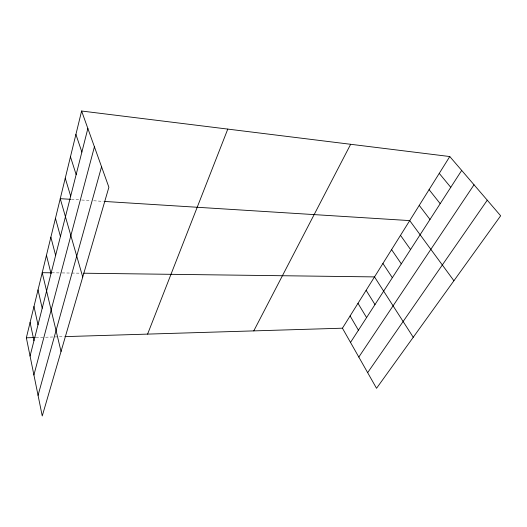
<?xml version="1.0" encoding="UTF-8"?>
<svg xmlns="http://www.w3.org/2000/svg" width="527" height="527" viewBox="0 0 527 527"><rect width="100%" height="100%" fill="white"/><g stroke="black" fill="none" stroke-linecap="round" stroke-linejoin="round"><path stroke-width="0.4" stroke-dasharray="2.63 1.98" d="M35.974 337.504L44.795 337.234M45.592 337.214L64.182 336.648M51.784 272.808L61.343 272.927M62.14 272.94L70.934 273.052M71.731 273.058L80.539 273.17M71.422 199.371L80.993 199.97M81.79 200.023L90.565 200.57M93.753 200.774L103.318 201.373"/><path stroke-width="0.79" d="M81.613 111.019L108.885 187.243L42.252 415.981L26.35 337.8L81.613 111.019L449.781 156.545L500.65 215.787L376.535 388.3L342.438 328.196L449.781 156.545M30.065 356.054L87.864 128.476M33.912 374.987L94.419 146.802M38.056 395.349L101.553 166.749M147.593 334.111L227.783 129.095M253.777 330.89L350.653 144.286M350.514 342.425L461.692 170.419M358.815 357.062L474.023 184.779M367.655 372.648L487.258 200.194M26.35 337.8L35.171 337.53M64.992 336.621L342.438 328.196M50.987 272.795L42.219 272.69L61.046 351.476M83.74 273.21L374.513 276.899L413.247 337.273M70.625 199.318L60.256 198.672L82.739 277.011M104.913 201.472L409.723 220.602L453.912 280.753M439.254 173.376L450.763 187.335M429.083 189.641L440.197 203.679M419.242 205.378L429.986 219.469M400.5 235.345L410.559 249.534M391.568 249.633L401.304 263.849M382.912 263.474L392.345 277.709M366.127 290.318L374.987 304.573M357.991 303.321L366.575 317.577M350.099 315.943L358.426 330.192M75.914 134.411L81.869 152.072M70.466 156.769L76.145 174.608M65.249 178.172L70.677 196.143M55.467 218.323L60.434 236.485M50.869 237.176L55.625 255.404M46.455 255.285L51.014 273.559M38.016 289.922L42.213 308.229M33.978 306.497L38.003 324.803M30.092 322.445L33.959 340.732"/></g></svg>
